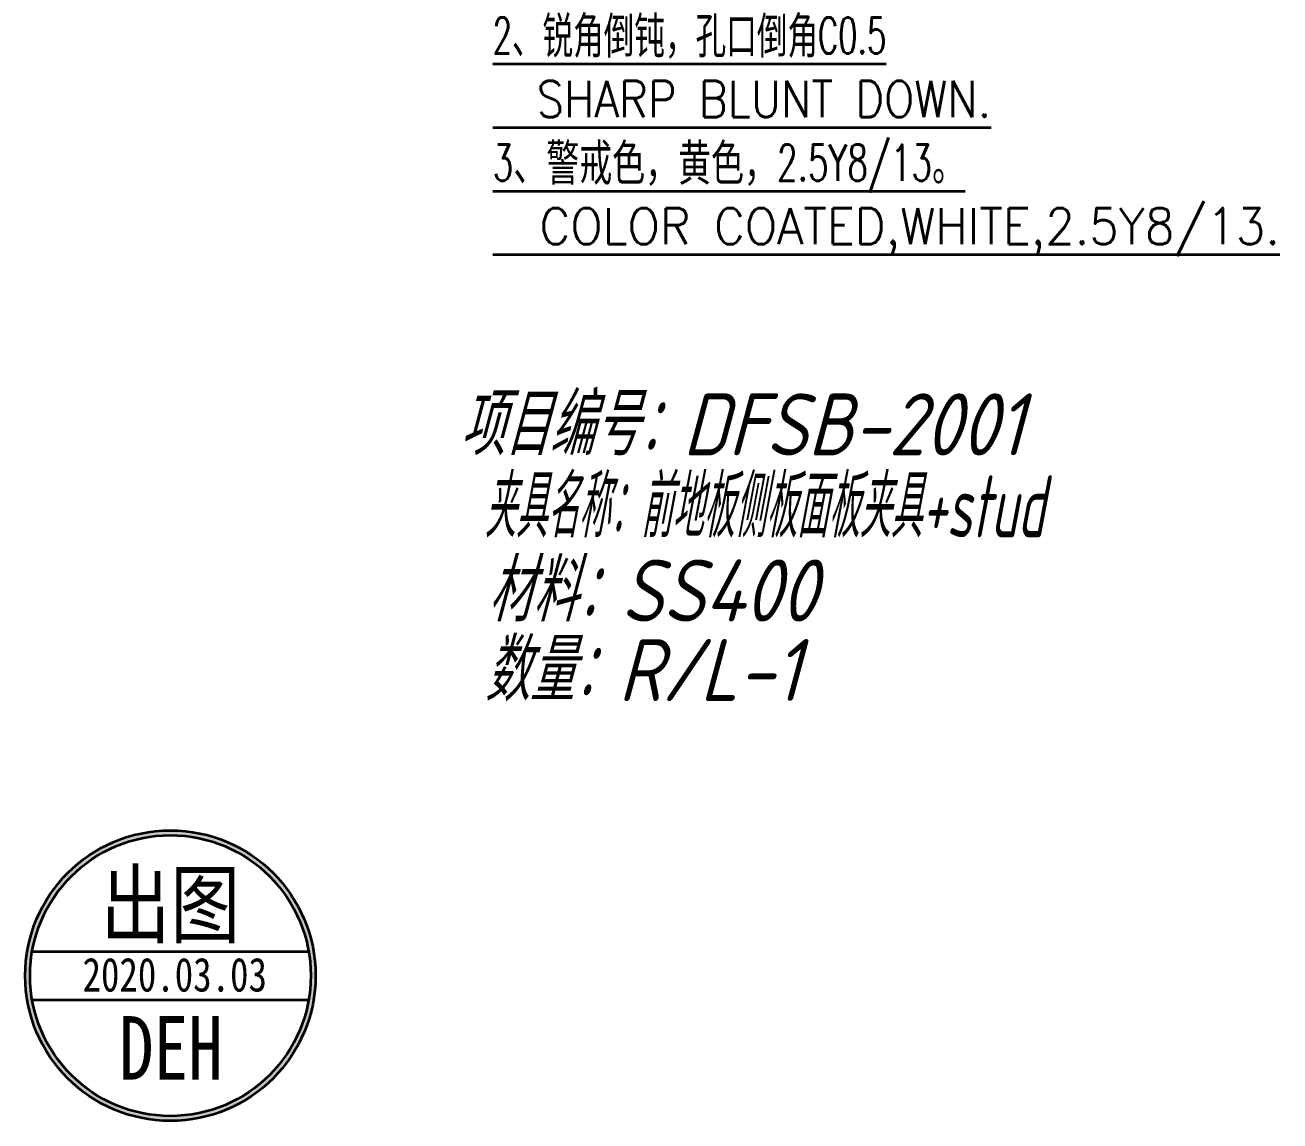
# Model space of a CAD drawing. Header units: millimetres. Extents: x 1333 to 104182, y -62616 to -5704.
# Drawn here: x 46626 to 46868.9, y -62396.9 to -62184.7 of the extents above; entities that cross this region are included whole.
import ezdxf
from ezdxf.enums import TextEntityAlignment as Align

# ---------------------------------------------------------------- set-up
doc = ezdxf.new("R2010")
doc.units = ezdxf.units.MM
doc.header["$LTSCALE"] = 0.5
doc.layers.add('材质&数量层', color=1, linetype='Continuous', lineweight=9)
doc.layers.add('标注线', color=3, linetype='Continuous', lineweight=18)
doc.styles.add('GB', font='gbeitc.shx', dxfattribs={"bigfont": 'gbcbig.shx'})
doc.styles.get("Standard").update_dxf_attribs({"font": 'simplex.shx'})
doc.styles.add('国标', font='simfang.ttf', dxfattribs={"width": 0.8})

# ---------------------------------------------------------------- blocks, each defined once
blk = doc.blocks.new('vfagdb')
h = blk.add_hatch(color=1)
h.paths.add_polyline_path([(111211.22, -38347.15, 1), (111183.1, -38347.15, 1)])
h.paths.add_polyline_path([(111210.75, -38347.15, 1), (111183.57, -38347.15, 1)], flags=16)
h.paths.add_polyline_path([(111190.3, -38358.72), (111204.11, -38358.72), (111204.11, -38349.7), (111190.3, -38349.7)], flags=8)
at = {"lineweight": 35}
for p, q in [((111183.77, -38344.8), (111210.55, -38344.8)), ((111183.77, -38349.49), (111210.55, -38349.49))]:
    blk.add_line(p, q, dxfattribs=at)
at = {"color": 1, "lineweight": 35}
for radius in [14.06, 13.59]:
    blk.add_circle((111197.16, -38347.15), radius, dxfattribs=at)
at = {"color": 4, "style": '国标', "width": 0.8}
blk.add_text('DEH', height=6.152, dxfattribs=at).set_placement((111197.21, -38357.22), align=Align.CENTER)
at = {"color": 3, "style": '国标', "width": 0.8}
blk.add_attdef('出图', text='', height=6.19, dxfattribs=at).set_placement((111197.16, -38340.26), align=Align.MIDDLE_CENTER)
at = {"color": 2, "style": '国标', "width": 0.8}
blk.add_attdef('2019.12.25', text='', height=3.28, dxfattribs=at).set_placement((111197.58, -38347.05), align=Align.MIDDLE_CENTER)
blk = doc.blocks.new('4545')
at = {"layer": '标注线'}
blk.add_blockref('vfagdb', (192.73, 219.99), dxfattribs=at).add_auto_attribs({'2019.12.25': '2020.03.03', '出图': '出图'})

msp = doc.modelspace()

# ---------------------------------------------------------------- linework, layer by layer
at = {"color": 3, "lineweight": 35}
for p, q in [((46716.529, -62192.219), (46792.739, -62192.219)), ((46716.529, -62204.526), (46813.061, -62204.526)), ((46716.529, -62216.832), (46807.981, -62216.832)), ((46716.529, -62229.138), (46868.948, -62229.138))]:
    msp.add_line(p, q, dxfattribs=at)

# ---------------------------------------------------------------- block references
at = {"layer": '标注线', "xscale": 2, "yscale": 2, "zscale": 2}
msp.add_blockref('4545', (-176125.651, 13885.57), dxfattribs=at)

# ---------------------------------------------------------------- texts
at = {"color": 3, "lineweight": 13}
for s, width, p, p2 in [('2、锐角倒钝，孔口倒角C0.5', 0.862751, (46716.529, -62190.219), (46792.739, -62190.219)), ('  SHARP BLUNT DOWN.', 0.776399, (46716.529, -62202.526), (46813.061, -62202.526)), ('3、警戒色，黄色，2.5Y8/13。', 0.849396, (46716.529, -62214.832), (46807.981, -62214.832)), ('  COLOR COATED,WHITE,2.5Y8/13.', 0.840548, (46716.529, -62227.138), (46868.948, -62227.138))]:
    msp.add_text(s, height=7, dxfattribs=dict(at, width=width)).set_placement(p, p2, align=Align.FIT)
at = {"layer": '材质&数量层', "style": 'GB'}
for s, p in [('项目编号：DFSB-2001', (46764.676, -62261.354)), ('材料：SS400', (46747.357, -62293.559)), ('数量：R/L-1', (46745.464, -62308.966))]:
    msp.add_text(s, height=12, dxfattribs=at).set_placement(p, align=Align.MIDDLE)
at = {"layer": '材质&数量层', "style": 'GB', "width": 0.7}
msp.add_text('夹具名称：前地板侧板面板夹具+stud', height=12, dxfattribs=at).set_placement((46769.127, -62277.236), align=Align.MIDDLE)

doc.saveas('drawing.dxf')
